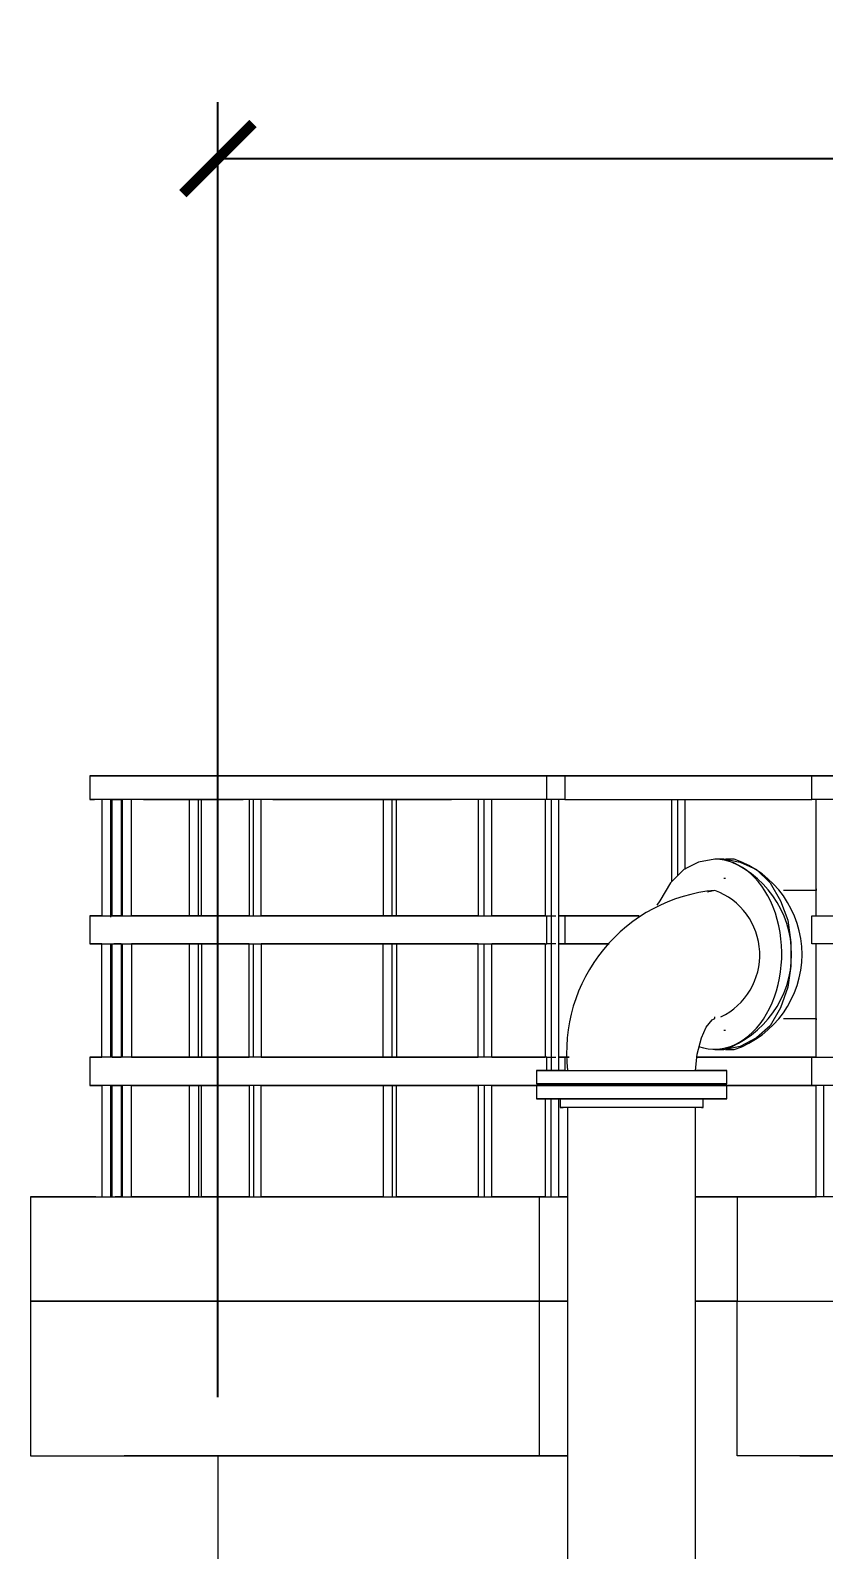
# Model space of a CAD drawing. Extents: x -187 to 52, y -9 to 65.
# Drawn here: x -4.168 to -2.476, y 47.043 to 50.284 of the extents above; entities that cross this region are included whole.
import ezdxf

# ---------------------------------------------------------------- set-up
doc = ezdxf.new("R2010")
doc.units = 0
doc.header["$MEASUREMENT"] = 0
doc.layers.add('Cotas', color=1, linetype='Continuous')
doc.layers.add('PDF3_Geometría', color=7, linetype='Continuous')
doc.styles.add('ROMANS', font='ROMANS.SHX', dxfattribs={"width": 0.85})
doc.dimstyles.new('1.100', dxfattribs={"dimtxt": 0.15, "dimasz": 0.15, "dimexe": 0.12, "dimexo": 0.125, "dimgap": 0.1, "dimtad": 1, "dimzin": 0, "dimdsep": 46, "dimtxsty": 'ROMANS', "dimblk": 'ARCHTICK', "dimcen": 0.09, "dimclrd": 256, "dimclre": 256, "dimclrt": 2, "dimadec": 0, "dimazin": 0, "dimtfac": 1, "dimtofl": 0, "dimtmove": 0, "dimatfit": 3, "dimfxl": 10, "dimfxlon": 1, "dimtolj": 1, "dimtzin": 0, "dimarcsym": 0})

# ---------------------------------------------------------------- blocks, each defined once
blk = doc.blocks.new('_ArchTick')
at = {"color": 0, "linetype": 'ByBlock', "const_width": 0.15}
blk.add_lwpolyline([(-0.5, -0.5), (0.5, 0.5)], dxfattribs=at)
blk = doc.blocks.new('*D14')
at = {"layer": 'Cotas', "lineweight": -2, "transparency": 16777216}
for p, q in [((-3.7684, 47.3682), (-3.7684, 50.1309)), ((4.2316, 47.3682), (4.2316, 50.1309)), ((-3.7684, 50.0109), (4.2316, 50.0109))]:
    blk.add_line(p, q, dxfattribs=at)
at = {"layer": 'Defpoints', "color": 0, "transparency": 16777216}
for p in [(4.2316, 50.0109), (-3.7684, 47.2432), (4.2316, 47.2432)]:
    blk.add_point(p, dxfattribs=at)
at = {"layer": 'Cotas', "lineweight": -2, "transparency": 16777216, "xscale": 0.15, "yscale": 0.15, "zscale": 0.15, "rotation": 180}
blk.add_blockref('_ArchTick', (-3.7684, 50.0109), dxfattribs=at)
at = {"layer": 'Cotas', "lineweight": -2, "transparency": 16777216, "xscale": 0.15, "yscale": 0.15, "zscale": 0.15}
blk.add_blockref('_ArchTick', (4.2316, 50.0109), dxfattribs=at)
at = {"layer": 'Cotas', "color": 2, "transparency": 16777216, "insert": (0.2316, 50.1859), "char_height": 0.15, "attachment_point": 5, "style": 'ROMANS'}
blk.add_mtext('\\A1;8.00', dxfattribs=at)

msp = doc.modelspace()

# ---------------------------------------------------------------- linework, layer by layer
at = {"layer": 'PDF3_Geometría', "lineweight": 9}
msp.add_lwpolyline([(-3.7684, 47.6877), (-3.7684, 49.2496), (-3.7684, 49.4274)], dxfattribs=at)
at = {"layer": 'PDF3_Geometría', "lineweight": 18}
for points in [[(-4.0414, 48.694), (-4.0414, 48.6432)], [(-3.0668, 48.6432), (-3.0668, 48.694), (-3.2097, 48.694), (-3.343, 48.694), (-3.4636, 48.694), (-3.5748, 48.694), (-3.6732, 48.694), (-3.7621, 48.694), (-3.8383, 48.694), (-3.9049, 48.694), (-3.9557, 48.694), (-3.997, 48.694), (-4.0224, 48.694), (-4.0383, 48.694), (-4.0414, 48.694), (-4.0319, 48.694), (-4.0097, 48.694), (-3.9748, 48.694), (-3.9271, 48.694), (-3.87, 48.694), (-3.797, 48.694), (-3.7144, 48.694), (-3.6192, 48.694), (-3.5144, 48.694), (-3.397, 48.694), (-3.27, 48.694), (-3.1303, 48.694), (-2.9843, 48.694), (-2.8256, 48.694), (-2.6605, 48.694), (-2.4859, 48.694), (-2.3017, 48.694)], [(-3.9938, 48.694), (-3.9906, 48.694), (-3.9748, 48.694), (-3.9494, 48.694), (-3.9113, 48.694), (-3.8605, 48.694), (-3.797, 48.694), (-3.7208, 48.694), (-3.6319, 48.694), (-3.5335, 48.694), (-3.4256, 48.694), (-3.3017, 48.694), (-3.1716, 48.694), (-3.0287, 48.694), (-3.0287, 48.6432), (-2.9049, 48.6432), (-2.7462, 48.6432), (-2.5779, 48.6432), (-2.5017, 48.6432), (-2.5017, 48.694), (-2.3335, 48.694)], [(-2.4033, 48.694), (-2.5779, 48.694), (-2.7462, 48.694), (-2.9049, 48.694), (-3.0573, 48.694), (-3.197, 48.694), (-3.3271, 48.694), (-3.4446, 48.694), (-3.5525, 48.694), (-3.6509, 48.694), (-3.7367, 48.694), (-3.8097, 48.694), (-3.87, 48.694), (-3.9176, 48.694), (-3.9557, 48.694), (-3.9811, 48.694), (-3.9906, 48.694)], [(-3.0668, 48.694), (-3.0287, 48.694)], [(-3.997, 48.3924), (-3.997, 48.6432), (-4.016, 48.6432), (-4.016, 48.3956), (-4.0319, 48.3956), (-4.0414, 48.3956), (-4.0383, 48.3956), (-4.0224, 48.3956), (-3.997, 48.3956), (-3.9557, 48.3956), (-3.9049, 48.3956), (-3.8383, 48.3956), (-3.7621, 48.3956), (-3.6732, 48.3956), (-3.5748, 48.3956), (-3.4636, 48.3956), (-3.343, 48.3956), (-3.2097, 48.3956), (-3.0668, 48.3956), (-3.0478, 48.3956)], [(-3.0287, 48.6432), (-3.0668, 48.6432), (-3.2097, 48.6432), (-3.343, 48.6432), (-3.4636, 48.6432), (-3.5748, 48.6432), (-3.6732, 48.6432), (-3.7621, 48.6432), (-3.8383, 48.6432), (-3.9049, 48.6432), (-3.9557, 48.6432), (-3.997, 48.6432), (-4.0224, 48.6432), (-4.0383, 48.6432), (-4.0414, 48.6432), (-4.0319, 48.6432)], [(-3.9938, 48.3956), (-3.9748, 48.3956), (-3.9906, 48.3956), (-3.9938, 48.3956), (-3.9938, 48.6432), (-3.9906, 48.6432), (-3.9748, 48.6432), (-3.9748, 48.3956), (-3.9811, 48.3956), (-3.9906, 48.3956)], [(-3.9906, 48.6432), (-3.9811, 48.6432)], [(-3.9716, 48.3956), (-3.9716, 48.6432)], [(-3.7017, 48.6432), (-3.7017, 48.3956), (-3.7367, 48.3956), (-3.8097, 48.3956), (-3.87, 48.3956), (-3.9176, 48.3956), (-3.9525, 48.3956), (-3.9525, 48.6432), (-3.9557, 48.6432)], [(-3.9525, 48.3956), (-3.9271, 48.3956), (-3.87, 48.3956), (-3.8287, 48.3956), (-3.8287, 48.6432)], [(-3.9494, 48.3956), (-3.9113, 48.3956), (-3.8605, 48.3956), (-3.797, 48.3956), (-3.7208, 48.3956), (-3.7017, 48.3956), (-3.7144, 48.3956), (-3.797, 48.3956), (-3.8033, 48.3956), (-3.8033, 48.6432)], [(-3.7208, 48.6432), (-3.797, 48.6432), (-3.8605, 48.6432), (-3.9113, 48.6432), (-3.9494, 48.6432)], [(-3.9271, 48.6432), (-3.87, 48.6432), (-3.8414, 48.6432)], [(-3.9176, 48.6432), (-3.87, 48.6432), (-3.8097, 48.6432), (-3.7367, 48.6432)], [(-3.8097, 48.3956), (-3.8097, 48.6432)], [(-3.797, 48.6432), (-3.7144, 48.6432)], [(-3.6922, 48.3956), (-3.6922, 48.6432)], [(-3.2129, 48.6432), (-3.2129, 48.3956), (-3.3271, 48.3956), (-3.4446, 48.3956), (-3.5525, 48.3956), (-3.6509, 48.3956), (-3.6763, 48.3956), (-3.6763, 48.6432)], [(-3.416, 48.6432), (-3.416, 48.3956), (-3.5144, 48.3956), (-3.6192, 48.3956), (-3.6763, 48.3956), (-3.6319, 48.3956), (-3.5335, 48.3956), (-3.4256, 48.3956), (-3.3017, 48.3956), (-3.2129, 48.3956), (-3.27, 48.3956), (-3.3875, 48.3956), (-3.3875, 48.6432)], [(-3.3017, 48.6432), (-3.4256, 48.6432), (-3.5335, 48.6432), (-3.6319, 48.6432), (-3.6605, 48.6432)], [(-3.6509, 48.6432), (-3.5525, 48.6432), (-3.4446, 48.6432), (-3.3271, 48.6432), (-3.3081, 48.6432), (-3.27, 48.6432)], [(-3.6192, 48.6432), (-3.5144, 48.6432), (-3.4256, 48.6432)], [(-3.397, 48.3956), (-3.397, 48.6432)], [(-3.2002, 48.3956), (-3.2002, 48.6432)], [(-3.07, 48.6432), (-3.07, 48.3956), (-3.1843, 48.3956), (-3.1843, 48.6432)], [(-3.0414, 48.0655), (-3.0414, 48.6432), (-3.0573, 48.6432), (-3.0573, 48.0655)], [(-3.0097, 48.6432), (-2.9843, 48.6432), (-2.8256, 48.6432), (-2.8129, 48.6432)], [(-2.8002, 48.4686), (-2.8002, 48.6432)], [(-2.7875, 48.4813), (-2.7875, 48.6432)], [(-2.7716, 48.494), (-2.7716, 48.6432)], [(-2.7113, 48.6432), (-2.6605, 48.6432), (-2.5589, 48.6432)], [(-2.3335, 48.6432), (-2.5017, 48.6432)], [(-2.4922, 48.3956), (-2.4922, 48.6432)], [(-2.6859, 48.475), (-2.689, 48.475)], [(-2.724, 48.4464), (-2.7113, 48.4496)], [(-2.4922, 48.4528), (-2.4922, 48.4496), (-2.5621, 48.4496)], [(-3.0668, 48.0655), (-3.0668, 48.094), (-3.2097, 48.094), (-3.343, 48.094), (-3.4636, 48.094), (-3.5748, 48.094), (-3.6732, 48.094), (-3.7621, 48.094), (-3.8383, 48.094), (-3.9049, 48.094), (-3.9557, 48.094), (-3.997, 48.094), (-4.0224, 48.094), (-4.0383, 48.094), (-4.0414, 48.094), (-4.0319, 48.094), (-4.016, 48.094), (-4.016, 48.3353), (-4.0319, 48.3353), (-4.0414, 48.3353), (-4.0383, 48.3353), (-4.0224, 48.3353), (-3.997, 48.3353), (-3.9557, 48.3353), (-3.9049, 48.3353), (-3.8383, 48.3353), (-3.7621, 48.3353), (-3.6732, 48.3353), (-3.5748, 48.3353), (-3.4636, 48.3353), (-3.343, 48.3353), (-3.2097, 48.3353), (-3.0668, 48.3353), (-3.0668, 48.3956)], [(-4.0414, 48.3956), (-4.0414, 48.3353)], [(-3.0287, 48.3956), (-3.0414, 48.3956), (-2.9843, 48.3956), (-2.87, 48.3956), (-2.9049, 48.3956), (-3.0414, 48.3956), (-3.0287, 48.3956), (-3.0287, 48.3353)], [(-1.1938, 48.3353), (-1.2033, 48.3353), (-1.4033, 48.3353), (-1.6002, 48.3353), (-1.7906, 48.3353), (-1.9779, 48.3353), (-2.1589, 48.3353), (-2.3335, 48.3353), (-2.5017, 48.3353), (-2.5017, 48.3956), (-2.3335, 48.3956), (-2.1589, 48.3956), (-1.9779, 48.3956), (-1.7906, 48.3956), (-1.6002, 48.3956), (-1.4033, 48.3956), (-1.2033, 48.3956), (-1.2033, 48.3353)], [(-3.997, 48.094), (-3.997, 48.3353)], [(-3.9938, 48.094), (-3.9748, 48.094), (-3.9906, 48.094), (-3.9938, 48.094), (-3.9938, 48.3353), (-3.9748, 48.3353), (-3.9748, 48.094), (-3.9811, 48.094), (-3.9906, 48.094)], [(-3.9938, 48.3353), (-3.9906, 48.3353), (-3.9748, 48.3353), (-3.9811, 48.3353), (-3.9906, 48.3353)], [(-3.9716, 48.094), (-3.9716, 48.3353)], [(-3.9494, 48.094), (-3.9113, 48.094), (-3.8605, 48.094), (-3.797, 48.094), (-3.7208, 48.094), (-3.7017, 48.094), (-3.7017, 48.3353), (-3.7144, 48.3353), (-3.797, 48.3353), (-3.8033, 48.3353), (-3.8033, 48.094), (-3.797, 48.094), (-3.7144, 48.094), (-3.7017, 48.094), (-3.7367, 48.094), (-3.8097, 48.094), (-3.87, 48.094), (-3.9176, 48.094), (-3.9525, 48.094), (-3.9271, 48.094), (-3.87, 48.094), (-3.8287, 48.094), (-3.8287, 48.3353), (-3.87, 48.3353), (-3.9271, 48.3353), (-3.9525, 48.3353), (-3.9525, 48.094)], [(-3.9494, 48.3353), (-3.9113, 48.3353), (-3.8605, 48.3353), (-3.797, 48.3353), (-3.7208, 48.3353), (-3.7017, 48.3353), (-3.7367, 48.3353), (-3.8097, 48.3353), (-3.87, 48.3353), (-3.9176, 48.3353), (-3.9525, 48.3353)], [(-3.8097, 48.094), (-3.8097, 48.3353)], [(-3.6922, 48.094), (-3.6922, 48.3353)], [(-3.397, 48.094), (-3.397, 48.3353)], [(-3.2002, 48.094), (-3.2002, 48.3353)], [(-3.0478, 48.3353), (-3.0668, 48.3353)], [(-3.0414, 48.3353), (-3.0287, 48.3353), (-3.0414, 48.3353)], [(-2.4922, 48.094), (-2.4922, 48.3353)], [(-3.0287, 48.0655), (-2.9906, 48.0655), (-2.9462, 48.0655), (-2.8986, 48.0655), (-2.8478, 48.0655), (-2.8033, 48.0655), (-2.7589, 48.0655), (-2.7271, 48.0655), (-2.7017, 48.0655), (-2.6859, 48.0655), (-2.6827, 48.0655), (-2.6922, 48.0655), (-2.7113, 48.0655), (-2.743, 48.0655), (-2.7494, 48.0655), (-2.7462, 48.1004), (-2.7367, 48.1353), (-2.7271, 48.1575), (-2.7144, 48.1734), (-2.7081, 48.1766), (-2.7081, 48.1797)], [(-2.5621, 48.1766), (-2.4922, 48.1766), (-2.4922, 48.1734)], [(-2.689, 48.1512), (-2.6859, 48.1512)], [(-4.0414, 48.094), (-4.0414, 48.0337)], [(-3.0287, 48.094), (-3.0414, 48.094), (-3.0192, 48.094), (-3.0414, 48.094), (-3.0287, 48.094), (-3.0287, 48.0655), (-3.0573, 48.0655), (-3.0795, 48.0655), (-3.0859, 48.0655), (-3.089, 48.0655), (-3.0859, 48.0655), (-3.07, 48.0655), (-3.0446, 48.0655), (-3.0224, 48.0655), (-3.0192, 48.0655), (-3.0129, 48.0655), (-3.0065, 48.0655), (-2.9938, 48.0655), (-2.9811, 48.0655), (-2.9652, 48.0655), (-2.9494, 48.0655), (-2.9303, 48.0655), (-2.9113, 48.0655), (-2.889, 48.0655), (-2.87, 48.0655), (-2.8509, 48.0655), (-2.8319, 48.0655), (-2.8129, 48.0655), (-2.797, 48.0655), (-2.7811, 48.0655), (-2.7716, 48.0655), (-2.7621, 48.0655), (-2.7557, 48.0655), (-2.7494, 48.0655)], [(-3.0668, 48.094), (-3.0478, 48.094)], [(-1.1938, 48.0337), (-1.2033, 48.0337), (-1.4033, 48.0337), (-1.6002, 48.0337), (-1.7906, 48.0337), (-1.9779, 48.0337), (-2.1589, 48.0337), (-2.3335, 48.0337), (-2.5017, 48.0337), (-2.5017, 48.094), (-2.3335, 48.094), (-2.1589, 48.094), (-1.9779, 48.094), (-1.7906, 48.094), (-1.6002, 48.094), (-1.4033, 48.094), (-1.2033, 48.094), (-1.2033, 48.0337)], [(-3.0668, 48.0369), (-3.0668, 48.0337), (-3.2097, 48.0337), (-3.343, 48.0337), (-3.4636, 48.0337), (-3.5748, 48.0337), (-3.6732, 48.0337), (-3.7621, 48.0337), (-3.8383, 48.0337), (-3.9049, 48.0337), (-3.9557, 48.0337), (-3.997, 48.0337), (-4.0224, 48.0337), (-4.0383, 48.0337), (-4.0414, 48.0337), (-4.0319, 48.0337), (-4.016, 48.0337), (-4.016, 47.7956), (-3.997, 47.7956), (-3.997, 48.0337)], [(-3.9938, 47.7956), (-3.9938, 48.0337), (-3.9748, 48.0337), (-3.9906, 48.0337), (-3.9938, 48.0337)], [(-3.9906, 48.0337), (-3.9811, 48.0337), (-3.9748, 48.0337), (-3.9748, 47.7956), (-3.9716, 47.7956), (-3.9716, 48.0337)], [(-3.9716, 47.7956), (-3.9525, 47.7956), (-3.9525, 48.0337), (-3.9176, 48.0337), (-3.87, 48.0337), (-3.8097, 48.0337), (-3.7367, 48.0337), (-3.7017, 48.0337), (-3.7208, 48.0337), (-3.797, 48.0337), (-3.8605, 48.0337), (-3.9113, 48.0337), (-3.9494, 48.0337)], [(-3.8097, 47.7956), (-3.8287, 47.7956), (-3.8287, 48.0337), (-3.87, 48.0337), (-3.9271, 48.0337), (-3.9525, 48.0337)], [(-3.8097, 48.0337), (-3.8097, 47.7956), (-3.8033, 47.7956), (-3.8033, 48.0337), (-3.797, 48.0337), (-3.7144, 48.0337), (-3.7017, 48.0337), (-3.7017, 47.7956), (-3.6922, 47.7956)], [(-3.6922, 48.0337), (-3.6922, 47.7956), (-3.6763, 47.7956), (-3.6763, 48.0337), (-3.6509, 48.0337), (-3.5525, 48.0337), (-3.4446, 48.0337), (-3.3271, 48.0337), (-3.2129, 48.0337), (-3.3017, 48.0337), (-3.4256, 48.0337), (-3.5335, 48.0337), (-3.6319, 48.0337), (-3.6763, 48.0337), (-3.6192, 48.0337), (-3.5144, 48.0337), (-3.416, 48.0337), (-3.416, 47.7956), (-3.397, 47.7956)], [(-3.397, 48.0337), (-3.397, 47.7956), (-3.3875, 47.7956), (-3.3875, 48.0337), (-3.27, 48.0337), (-3.2129, 48.0337), (-3.2129, 47.7956), (-3.2002, 47.7956)], [(-3.2002, 48.0337), (-3.2002, 47.7956), (-3.1843, 47.7956), (-3.1843, 48.0337), (-3.1303, 48.0337), (-3.07, 48.0337), (-3.1843, 48.0337), (-3.1716, 48.0337), (-3.07, 48.0337)], [(-3.089, 48.0655), (-3.089, 48.0369)], [(-3.089, 48.0337), (-3.089, 48.0051)], [(-3.0414, 48.0337), (-3.0446, 48.0337), (-3.07, 48.0337), (-3.0859, 48.0337), (-3.089, 48.0337), (-3.0859, 48.0337), (-3.0795, 48.0337), (-3.0573, 48.0337), (-3.0287, 48.0337), (-2.9906, 48.0337), (-2.9462, 48.0337), (-2.8986, 48.0337), (-2.8478, 48.0337), (-2.8033, 48.0337), (-2.7589, 48.0337), (-2.7271, 48.0337), (-2.7017, 48.0337), (-2.6859, 48.0337), (-2.6827, 48.0337), (-2.6922, 48.0337), (-2.7113, 48.0337), (-2.7303, 48.0337)], [(-3.0478, 48.0369), (-3.0478, 48.0337), (-3.0668, 48.0337)], [(-3.0573, 48.0337), (-3.0573, 48.0369)], [(-3.0414, 48.0337), (-3.0478, 48.0337), (-3.0414, 48.0337), (-3.0256, 48.0337), (-3.0002, 48.0337), (-2.9652, 48.0337), (-2.9271, 48.0337), (-2.8859, 48.0337), (-2.8446, 48.0337), (-2.8033, 48.0337), (-2.7716, 48.0337), (-2.7462, 48.0337), (-2.7303, 48.0337), (-2.724, 48.0337), (-2.7303, 48.0337)], [(-2.724, 48.0337), (-2.724, 48.0369)], [(-2.6827, 48.0369), (-2.6827, 48.0655)], [(-2.6827, 48.0051), (-2.6827, 48.0337)], [(-2.4763, 48.0337), (-2.4763, 47.7956), (-2.4922, 47.7956), (-2.4922, 48.0337)], [(-3.07, 48.0051), (-3.07, 47.7956), (-3.0573, 47.7956), (-3.0573, 48.0051)], [(-3.0573, 47.7956), (-3.0414, 47.7956), (-3.0414, 48.0051)], [(-3.0383, 48.0051), (-3.0383, 47.9861)], [(-2.7335, 47.9861), (-2.7335, 48.0051)], [(-2.7367, 47.9861), (-2.7335, 47.9861), (-2.7367, 47.9861), (-2.7525, 47.9861), (-2.7779, 47.9861), (-2.8097, 47.9861), (-2.8446, 47.9861), (-2.8859, 47.9861), (-2.924, 47.9861), (-2.9621, 47.9861), (-2.9938, 47.9861), (-3.016, 47.9861), (-3.0319, 47.9861), (-3.0383, 47.9861), (-3.0319, 47.9861)], [(-3.0224, 47.9861), (-3.0224, 14.9893), (-3.0287, 14.9893), (-3.0351, 14.9893)], [(-2.6827, 14.9893), (-2.7494, 14.9893), (-2.7494, 47.9861)]]:
    msp.add_lwpolyline(points, dxfattribs=at)
for points in [[(-2.7081, 48.1099), (-2.689, 48.1099, 0.710528), (-2.689, 48.5163), (-2.7081, 48.5163), (-2.743, 48.5099), (-2.7748, 48.494), (-2.8033, 48.4655), (-2.8256, 48.4274), (-2.8319, 48.4178)], [(-2.6954, 48.1797, 0.660484), (-2.7081, 48.4496, 0.420603), (-3.0224, 48.0655)]]:
    msp.add_lwpolyline(points, format="xyb", dxfattribs=at)
msp.add_lwpolyline([(-2.6668, 48.5163), (-2.6859, 48.5163), (-2.6541, 48.5099), (-2.6192, 48.494), (-2.5906, 48.4655), (-2.5684, 48.4274), (-2.5525, 48.3861), (-2.5462, 48.3385), (-2.5462, 48.2877), (-2.5525, 48.2432), (-2.5684, 48.1988), (-2.5906, 48.1607), (-2.6192, 48.1353), (-2.6541, 48.1163), (-2.6859, 48.1099), (-2.6668, 48.1099, 0.710528)], format="xyb", close=True, dxfattribs=at)
for points in [[(-3.07, 48.3956), (-3.1303, 48.3956), (-3.1843, 48.3956), (-3.1716, 48.3956)], [(-3.3875, 48.3353), (-3.3875, 48.094), (-3.27, 48.094), (-3.2129, 48.094), (-3.3271, 48.094), (-3.4446, 48.094), (-3.5525, 48.094), (-3.6509, 48.094), (-3.6763, 48.094), (-3.6192, 48.094), (-3.5144, 48.094), (-3.416, 48.094), (-3.416, 48.3353), (-3.5144, 48.3353), (-3.6192, 48.3353), (-3.6763, 48.3353), (-3.6763, 48.094), (-3.6319, 48.094), (-3.5335, 48.094), (-3.4256, 48.094), (-3.3017, 48.094), (-3.2129, 48.094), (-3.2129, 48.3353), (-3.27, 48.3353)], [(-3.2129, 48.3353), (-3.3271, 48.3353), (-3.4446, 48.3353), (-3.5525, 48.3353), (-3.6509, 48.3353), (-3.6763, 48.3353), (-3.6319, 48.3353), (-3.5335, 48.3353), (-3.4256, 48.3353), (-3.3017, 48.3353)], [(-3.1843, 48.3353), (-3.1303, 48.3353), (-3.07, 48.3353), (-3.07, 48.094), (-3.1843, 48.094)], [(-3.07, 48.3353), (-3.1843, 48.3353), (-3.1716, 48.3353)], [(-3.0414, 48.3353), (-2.9335, 48.3353), (-2.9843, 48.3353)], [(-3.07, 48.094), (-3.1303, 48.094), (-3.1843, 48.094), (-3.1716, 48.094)], [(-2.4922, 48.094), (-2.5779, 48.094), (-2.7462, 48.094), (-2.6605, 48.094)], [(-2.7303, 48.0369), (-2.7113, 48.0369), (-2.6922, 48.0369), (-2.6827, 48.0369), (-2.6859, 48.0369), (-2.7017, 48.0369), (-2.7271, 48.0369), (-2.7589, 48.0369), (-2.8033, 48.0369), (-2.8478, 48.0369), (-2.8986, 48.0369), (-2.9462, 48.0369), (-2.9906, 48.0369), (-3.0287, 48.0369), (-3.0573, 48.0369), (-3.0795, 48.0369), (-3.0859, 48.0369), (-3.089, 48.0369), (-3.0859, 48.0369), (-3.07, 48.0369), (-3.0446, 48.0369), (-3.0414, 48.0369), (-3.0478, 48.0369), (-3.0414, 48.0369), (-3.0256, 48.0369), (-3.0002, 48.0369), (-2.9652, 48.0369), (-2.9271, 48.0369), (-2.8859, 48.0369), (-2.8446, 48.0369), (-2.8033, 48.0369), (-2.7716, 48.0369), (-2.7462, 48.0369), (-2.7303, 48.0369), (-2.724, 48.0369)], [(-2.7303, 48.0337), (-2.724, 48.0337), (-2.7303, 48.0337), (-2.7462, 48.0337), (-2.7716, 48.0337), (-2.8033, 48.0337), (-2.8446, 48.0337), (-2.8859, 48.0337), (-2.9271, 48.0337), (-2.9652, 48.0337), (-3.0002, 48.0337), (-3.0256, 48.0337), (-3.0414, 48.0337), (-3.0478, 48.0337), (-3.0414, 48.0337), (-3.0478, 48.0337), (-3.0414, 48.0337), (-3.0256, 48.0337), (-3.0002, 48.0337), (-2.9652, 48.0337), (-2.9271, 48.0337), (-2.8859, 48.0337), (-2.8446, 48.0337), (-2.8033, 48.0337), (-2.7716, 48.0337), (-2.7462, 48.0337), (-2.7303, 48.0337), (-2.724, 48.0337)], [(-2.7303, 48.0337), (-2.5779, 48.0337), (-2.4922, 48.0337), (-2.6605, 48.0337)], [(-2.7335, 48.0051), (-2.7113, 48.0051), (-2.6922, 48.0051), (-2.6827, 48.0051), (-2.6859, 48.0051), (-2.7017, 48.0051), (-2.7271, 48.0051), (-2.7589, 48.0051), (-2.8033, 48.0051), (-2.8478, 48.0051), (-2.8986, 48.0051), (-2.9462, 48.0051), (-2.9906, 48.0051), (-3.0287, 48.0051), (-3.0573, 48.0051), (-3.0795, 48.0051), (-3.0859, 48.0051), (-3.089, 48.0051), (-3.0859, 48.0051), (-3.07, 48.0051), (-3.0446, 48.0051), (-3.0383, 48.0051), (-3.0319, 48.0051), (-3.016, 48.0051), (-2.9938, 48.0051), (-2.9621, 48.0051), (-2.924, 48.0051), (-2.8859, 48.0051), (-2.8446, 48.0051), (-2.8097, 48.0051), (-2.7779, 48.0051), (-2.7525, 48.0051), (-2.7367, 48.0051)]]:
    msp.add_lwpolyline(points, close=True, dxfattribs=at)
at = {"layer": 'PDF3_Geometría', "lineweight": 20}
for points in [[(-4.1684, 47.7956), (-4.1684, 47.5734), (-4.1621, 47.5734), (-4.143, 47.5734), (-4.1144, 47.5734), (-4.0763, 47.5734), (-4.0224, 47.5734), (-3.9621, 47.5734), (-3.8859, 47.5734), (-3.8033, 47.5734), (-3.7081, 47.5734), (-3.6033, 47.5734), (-3.4859, 47.5734), (-3.3621, 47.5734), (-3.2287, 47.5734), (-3.0827, 47.5734), (-3.0224, 47.5734), (-3.0827, 47.5734), (-3.0827, 47.7956)], [(-4.0287, 47.7956), (-4.0827, 47.7956), (-4.1208, 47.7956), (-4.1494, 47.7956), (-4.1652, 47.7956), (-4.1684, 47.7956), (-4.1652, 47.7956), (-4.1557, 47.7956), (-4.1335, 47.7956), (-4.0954, 47.7956), (-4.0478, 47.7956), (-3.9875, 47.7956), (-3.9144, 47.7956), (-3.8287, 47.7956), (-3.7335, 47.7956), (-3.6256, 47.7956), (-3.5049, 47.7956), (-3.3748, 47.7956), (-3.2351, 47.7956), (-3.0827, 47.7956), (-3.0224, 47.7956), (-3.0319, 47.7956), (-3.0414, 47.7956), (-3.0224, 47.7956)], [(-3.9748, 47.7956), (-3.9875, 47.7956)], [(-3.8287, 47.7956), (-3.889, 47.7956), (-3.9525, 47.7956)], [(-3.7017, 47.7956), (-3.8002, 47.7956), (-3.8033, 47.7956)], [(-3.416, 47.7956), (-3.4636, 47.7956), (-3.5875, 47.7956), (-3.6763, 47.7956)], [(-3.3938, 47.7956), (-3.2129, 47.7956), (-3.3303, 47.7956), (-3.3875, 47.7956)], [(-2.3113, 47.7956), (-2.489, 47.7956), (-2.6605, 47.7956), (-2.6605, 47.5734), (-2.6668, 47.5734), (-2.7494, 47.5734), (-2.6668, 47.5734), (-2.6605, 47.5734), (-2.489, 47.5734), (-2.3113, 47.5734)], [(-2.7494, 47.7956), (-2.4922, 47.7956)], [(-3.0827, 47.2432), (-3.0827, 47.5734), (-3.2287, 47.5734), (-3.3621, 47.5734), (-3.4859, 47.5734), (-3.6033, 47.5734), (-3.7081, 47.5734), (-3.8033, 47.5734), (-3.8859, 47.5734), (-3.9621, 47.5734), (-4.0224, 47.5734), (-4.0763, 47.5734), (-4.1144, 47.5734), (-4.143, 47.5734), (-4.1621, 47.5734), (-4.1684, 47.5734), (-4.1684, 47.2432), (-4.1621, 47.2432), (-4.143, 47.2432), (-4.1144, 47.2432), (-4.0763, 47.2432), (-4.0224, 47.2432), (-3.9621, 47.2432), (-3.8859, 47.2432), (-3.8033, 47.2432), (-3.7081, 47.2432), (-3.6033, 47.2432), (-3.4859, 47.2432), (-3.3621, 47.2432), (-3.2287, 47.2432), (-3.0827, 47.2432), (-3.0224, 47.2432), (-3.07, 47.2432), (-3.197, 47.2432), (-3.3176, 47.2432), (-3.4287, 47.2432), (-3.5303, 47.2432), (-3.6192, 47.2432), (-3.6986, 47.2432), (-3.7716, 47.2432), (-3.8287, 47.2432), (-3.8795, 47.2432), (-3.9176, 47.2432), (-3.9462, 47.2432), (-3.9621, 47.2432), (-3.9684, 47.2432), (-3.9621, 47.2432), (-3.943, 47.2432), (-3.9113, 47.2432), (-3.8668, 47.2432), (-3.8097, 47.2432), (-3.7684, 47.2432), (-3.7684, 34.8178)], [(-2.3081, 47.2432), (-2.489, 47.2432), (-2.6605, 47.2432), (-2.6605, 47.5734), (-2.489, 47.5734), (-2.3113, 47.5734)], [(-4.1684, 47.2432), (-4.1621, 47.2432), (-4.143, 47.2432), (-4.1113, 47.2432), (-4.0668, 47.2432), (-4.0129, 47.2432), (-3.943, 47.2432), (-3.8636, 47.2432), (-3.7748, 47.2432), (-3.7684, 47.2432)], [(-2.5271, 47.2432), (-2.3652, 47.2432)]]:
    msp.add_lwpolyline(points, dxfattribs=at)
for points in [[(-3.07, 47.7956), (-3.1843, 47.7956)], [(-2.7494, 47.7956), (-2.6668, 47.7956), (-2.524, 47.7956), (-2.4922, 47.7956), (-2.5176, 47.7956), (-2.6986, 47.7956)]]:
    msp.add_lwpolyline(points, close=True, dxfattribs=at)
at = {"layer": 'PDF3_Geometría', "lineweight": 18}
msp.add_ellipse((-2.7091, 48.3135), major_axis=(0.0017, 0.2027), ratio=0.707864, start_param=2.914927, end_param=6.288466, dxfattribs=at)

# ---------------------------------------------------------------- dimensions: what is measured, and where the dimension line sits
at = {"layer": 'Cotas'}
dim = msp.add_linear_dim(base=(4.2316, 50.0109), p1=(-3.7684, 47.2432), p2=(4.2316, 47.2432), dimstyle='1.100', dxfattribs=at)
dim.commit()
dim.dimension.update_dxf_attribs({"geometry": '*D14', "text_midpoint": (0.2316, 50.1859)})

doc.saveas('drawing.dxf')
